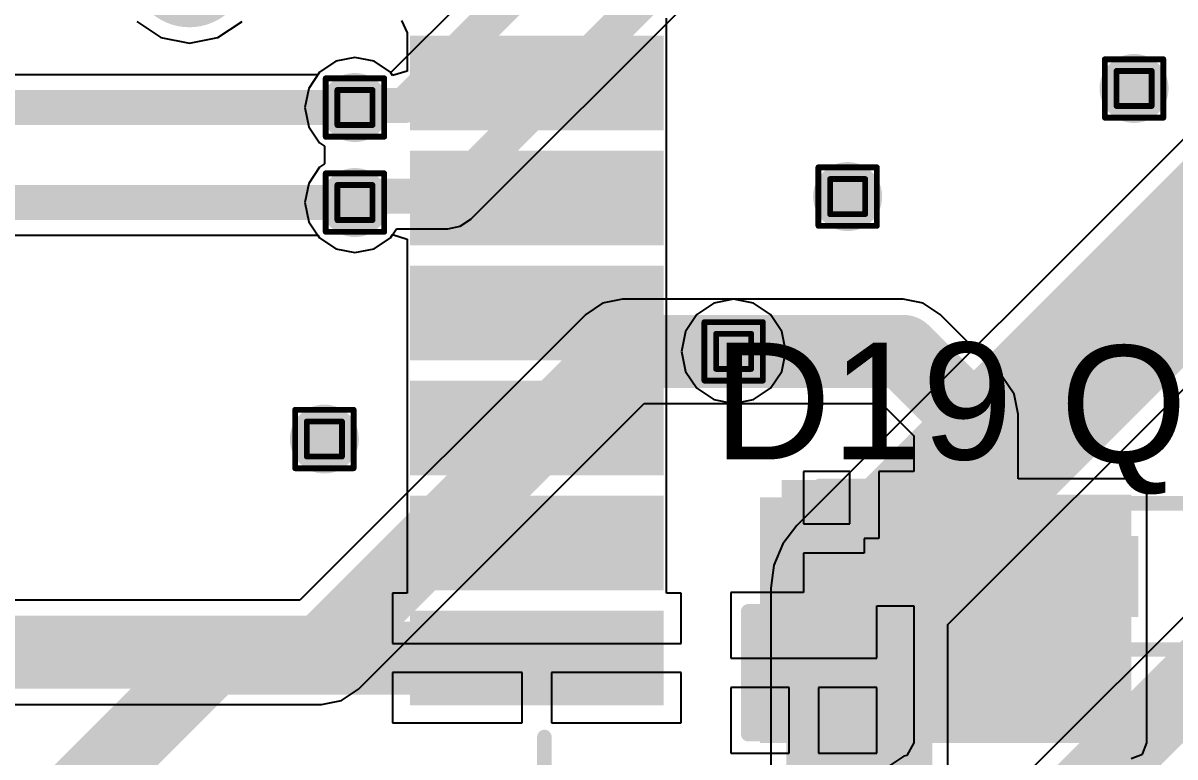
# Model space of a CAD drawing. Header units: inches. Extents: x -0.3 to 9.9, y -0.4 to 5.
# Drawn here: x 1.0019 to 1.396, y 0.9172 to 1.1684 of the extents above; entities that cross this region are included whole.
import ezdxf

# ---------------------------------------------------------------- set-up
doc = ezdxf.new("R2010")
doc.units = ezdxf.units.IN
doc.header["$MEASUREMENT"] = 0
for name, color, linetype in [('Bottom Layer', 5, 'Continuous'), ('Bottom Solder', 6, 'Continuous'), ('Drill Drawing', 1, 'Continuous'), ('Top Layer', 1, 'Continuous'), ('Top Overlay', 2, 'Continuous'), ('Top Paste', 8, 'Continuous'), ('Top Solder', 216, 'Continuous'), ('Via Holes', 16, 'Continuous')]:
    doc.layers.add(name, color=color, linetype=linetype)
doc.styles.add('Arial', font='', dxfattribs={"height": 0.2})
doc.styles.get('Arial').set_extended_font_data('Arial')

# ---------------------------------------------------------------- blocks, each defined once
blk = doc.blocks.new('SIM7000A_35')
at = {"layer": 'Top Layer'}
for points in [[(-0.32717, -0.51181), (-0.32717, -0.43307), (-0.30276, -0.43307), (-0.30276, -0.51181)], [(-0.2878, -0.51181), (-0.2878, -0.43307), (-0.26339, -0.43307), (-0.26339, -0.51181)], [(-0.24843, -0.51181), (-0.24843, -0.43307), (-0.22402, -0.43307), (-0.22402, -0.51181)], [(-0.20906, -0.51181), (-0.20906, -0.43307), (-0.18465, -0.43307), (-0.18465, -0.51181)], [(-0.16969, -0.51181), (-0.16969, -0.43307), (-0.14528, -0.43307), (-0.14528, -0.51181)], [(-0.13031, -0.51181), (-0.13031, -0.43307), (-0.10591, -0.43307), (-0.10591, -0.51181)]]:
    blk.add_hatch(color=1, dxfattribs=at).paths.add_polyline_path(points)
at = {"layer": 'Top Paste'}
for points in [[(-0.32717, -0.51181), (-0.32717, -0.43307), (-0.30276, -0.43307), (-0.30276, -0.51181)], [(-0.2878, -0.51181), (-0.2878, -0.43307), (-0.26339, -0.43307), (-0.26339, -0.51181)], [(-0.24843, -0.51181), (-0.24843, -0.43307), (-0.22402, -0.43307), (-0.22402, -0.51181)], [(-0.20906, -0.51181), (-0.20906, -0.43307), (-0.18465, -0.43307), (-0.18465, -0.51181)], [(-0.16969, -0.51181), (-0.16969, -0.43307), (-0.14528, -0.43307), (-0.14528, -0.51181)], [(-0.13031, -0.51181), (-0.13031, -0.43307), (-0.10591, -0.43307), (-0.10591, -0.51181)]]:
    blk.add_hatch(color=8, dxfattribs=at).paths.add_polyline_path(points)
at = {"layer": 'Top Solder'}
for points in [[(-0.33117, -0.51581), (-0.33117, -0.42907), (-0.29876, -0.42907), (-0.29876, -0.51581)], [(-0.2918, -0.51581), (-0.2918, -0.42907), (-0.25939, -0.42907), (-0.25939, -0.51581)], [(-0.25243, -0.51581), (-0.25243, -0.42907), (-0.22002, -0.42907), (-0.22002, -0.51581)], [(-0.21306, -0.51581), (-0.21306, -0.42907), (-0.18065, -0.42907), (-0.18065, -0.51581)], [(-0.17369, -0.51581), (-0.17369, -0.42907), (-0.14128, -0.42907), (-0.14128, -0.51581)], [(-0.13431, -0.51581), (-0.13431, -0.42907), (-0.10191, -0.42907), (-0.10191, -0.51581)]]:
    blk.add_hatch(color=216, dxfattribs=at).paths.add_polyline_path(points)
at = {"layer": 'Top Overlay'}
blk.add_lwpolyline([(-0.475, -0.475, 0.005, 0.005, 0), (-0.342, -0.475, 0.005, 0.005, 0)], format="xyseb", dxfattribs=at)
blk.add_lwpolyline([(-0.34325, -0.475, 0.0025, 0.0025, 1), (-0.34075, -0.475, 0.0025, 0.0025, 1)], format="xyseb", close=True, dxfattribs=at)
blk = doc.blocks.new('SOT_723_104')
at = {"layer": 'Top Layer'}
for points in [[(-0.00984, 0.0315), (0.00984, 0.0315), (0.00984, 0.01378), (-0.00984, 0.01378)], [(-0.02559, -0.01378), (-0.00591, -0.01378), (-0.00591, -0.0315), (-0.02559, -0.0315)], [(0.00591, -0.01378), (0.02559, -0.01378), (0.02559, -0.0315), (0.00591, -0.0315)]]:
    blk.add_hatch(color=1, dxfattribs=at).paths.add_polyline_path(points)
at = {"layer": 'Top Paste'}
for points in [[(-0.00984, 0.0315), (0.00984, 0.0315), (0.00984, 0.01378), (-0.00984, 0.01378)], [(-0.02559, -0.01378), (-0.00591, -0.01378), (-0.00591, -0.0315), (-0.02559, -0.0315)], [(0.00591, -0.01378), (0.02559, -0.01378), (0.02559, -0.0315), (0.00591, -0.0315)]]:
    blk.add_hatch(color=8, dxfattribs=at).paths.add_polyline_path(points)
at = {"layer": 'Top Solder'}
for points in [[(-0.01384, 0.0355), (0.01384, 0.0355), (0.01384, 0.00978), (-0.01384, 0.00978)], [(-0.02959, -0.00978), (-0.00191, -0.00978), (-0.00191, -0.0355), (-0.02959, -0.0355)], [(0.00191, -0.00978), (0.02959, -0.00978), (0.02959, -0.0355), (0.00191, -0.0355)]]:
    blk.add_hatch(color=216, dxfattribs=at).paths.add_polyline_path(points)
at = {"layer": 'Top Overlay'}
for points in [[(-0.025, 0.025, 0.005, 0.005, 0), (-0.025, -0.006, 0.005, 0.005, 0)], [(-0.025, 0.025, 0.005, 0.005, 0), (-0.015, 0.025, 0.005, 0.005, 0)], [(-0.025, 0.025, 0.005, 0.005, 0), (-0.025, -0.006, 0.005, 0.005, 0)], [(-0.025, 0.025, 0.005, 0.005, 0), (-0.015, 0.025, 0.005, 0.005, 0)], [(0.015, 0.025, 0.005, 0.005, 0), (0.025, 0.025, 0.005, 0.005, 0)], [(0.025, 0.025, 0.005, 0.005, 0), (0.025, -0.006, 0.005, 0.005, 0)], [(-0.037, -0.016, 0.005, 0.005, 0), (-0.037, -0.026, 0.005, 0.005, 0)], [(-0.037, -0.016, 0.005, 0.005, 0), (-0.032, -0.021, 0.005, 0.005, 0)], [(-0.001, -0.016, 0.005, 0.005, 0), (0.001, -0.016, 0.005, 0.005, 0)], [(-0.032, -0.021, 0.005, 0.005, 0), (-0.037, -0.026, 0.005, 0.005, 0)]]:
    blk.add_lwpolyline(points, format="xyseb", dxfattribs=at)
for points in [[(-0.02625, 0.025, 0.0025, 0.0025, 1), (-0.02375, 0.025, 0.0025, 0.0025, 1)], [(-0.02625, 0.025, 0.0025, 0.0025, 1), (-0.02375, 0.025, 0.0025, 0.0025, 1)], [(-0.02625, 0.025, 0.0025, 0.0025, 1), (-0.02375, 0.025, 0.0025, 0.0025, 1)], [(-0.02625, 0.025, 0.0025, 0.0025, 1), (-0.02375, 0.025, 0.0025, 0.0025, 1)], [(-0.01625, 0.025, 0.0025, 0.0025, 1), (-0.01375, 0.025, 0.0025, 0.0025, 1)], [(-0.01625, 0.025, 0.0025, 0.0025, 1), (-0.01375, 0.025, 0.0025, 0.0025, 1)], [(0.01375, 0.025, 0.0025, 0.0025, 1), (0.01625, 0.025, 0.0025, 0.0025, 1)], [(0.02375, 0.025, 0.0025, 0.0025, 1), (0.02625, 0.025, 0.0025, 0.0025, 1)], [(0.02375, 0.025, 0.0025, 0.0025, 1), (0.02625, 0.025, 0.0025, 0.0025, 1)], [(-0.02625, -0.006, 0.0025, 0.0025, 1), (-0.02375, -0.006, 0.0025, 0.0025, 1)], [(-0.02625, -0.006, 0.0025, 0.0025, 1), (-0.02375, -0.006, 0.0025, 0.0025, 1)], [(0.02375, -0.006, 0.0025, 0.0025, 1), (0.02625, -0.006, 0.0025, 0.0025, 1)], [(-0.03825, -0.016, 0.0025, 0.0025, 1), (-0.03575, -0.016, 0.0025, 0.0025, 1)], [(-0.03825, -0.016, 0.0025, 0.0025, 1), (-0.03575, -0.016, 0.0025, 0.0025, 1)], [(-0.00225, -0.016, 0.0025, 0.0025, 1), (0.00025, -0.016, 0.0025, 0.0025, 1)], [(-0.00025, -0.016, 0.0025, 0.0025, 1), (0.00225, -0.016, 0.0025, 0.0025, 1)], [(-0.03325, -0.021, 0.0025, 0.0025, 1), (-0.03075, -0.021, 0.0025, 0.0025, 1)], [(-0.03325, -0.021, 0.0025, 0.0025, 1), (-0.03075, -0.021, 0.0025, 0.0025, 1)], [(-0.03825, -0.026, 0.0025, 0.0025, 1), (-0.03575, -0.026, 0.0025, 0.0025, 1)], [(-0.03825, -0.026, 0.0025, 0.0025, 1), (-0.03575, -0.026, 0.0025, 0.0025, 1)]]:
    blk.add_lwpolyline(points, format="xyseb", close=True, dxfattribs=at)
blk = doc.blocks.new('DFN1006_2L__150')
at = {"layer": 'Top Layer'}
for points in [[(-0.02756, 0.01299), (-0.00591, 0.01299), (-0.00591, -0.01299), (-0.02756, -0.01299)], [(0.00591, 0.01299), (0.02756, 0.01299), (0.02756, -0.01299), (0.00591, -0.01299)]]:
    blk.add_hatch(color=1, dxfattribs=at).paths.add_polyline_path(points)
at = {"layer": 'Top Overlay'}
blk.add_hatch(color=2, dxfattribs=at).paths.add_polyline_path([(-0.04501, -0.02), (-0.03201, -0.02), (-0.03201, 0.02), (-0.04501, 0.02)])
at = {"layer": 'Top Paste'}
for points in [[(-0.02756, 0.01299), (-0.00591, 0.01299), (-0.00591, -0.01299), (-0.02756, -0.01299)], [(0.00591, 0.01299), (0.02756, 0.01299), (0.02756, -0.01299), (0.00591, -0.01299)]]:
    blk.add_hatch(color=8, dxfattribs=at).paths.add_polyline_path(points)
at = {"layer": 'Top Solder'}
for points in [[(-0.03156, 0.01699), (-0.00191, 0.01699), (-0.00191, -0.01699), (-0.03156, -0.01699)], [(0.00191, 0.01699), (0.03156, 0.01699), (0.03156, -0.01699), (0.00191, -0.01699)]]:
    blk.add_hatch(color=216, dxfattribs=at).paths.add_polyline_path(points)
at = {"layer": 'Top Overlay'}
for points in [[(-0.032, -0.018, 0.005, 0.005, 0), (-0.032, 0.018, 0.005, 0.005, 0)], [(-0.032, 0.018, 0.005, 0.005, 0), (0.032, 0.018, 0.005, 0.005, 0)], [(0.032, -0.018, 0.005, 0.005, 0), (0.032, 0.018, 0.005, 0.005, 0)], [(-0.032, -0.018, 0.005, 0.005, 0), (0.032, -0.018, 0.005, 0.005, 0)]]:
    blk.add_lwpolyline(points, format="xyseb", dxfattribs=at)
for points in [[(-0.03325, 0.018, 0.0025, 0.0025, 1), (-0.03075, 0.018, 0.0025, 0.0025, 1)], [(-0.03325, 0.018, 0.0025, 0.0025, 1), (-0.03075, 0.018, 0.0025, 0.0025, 1)], [(0.03075, 0.018, 0.0025, 0.0025, 1), (0.03325, 0.018, 0.0025, 0.0025, 1)], [(0.03075, 0.018, 0.0025, 0.0025, 1), (0.03325, 0.018, 0.0025, 0.0025, 1)], [(-0.03325, -0.018, 0.0025, 0.0025, 1), (-0.03075, -0.018, 0.0025, 0.0025, 1)], [(-0.03325, -0.018, 0.0025, 0.0025, 1), (-0.03075, -0.018, 0.0025, 0.0025, 1)], [(0.03075, -0.018, 0.0025, 0.0025, 1), (0.03325, -0.018, 0.0025, 0.0025, 1)], [(0.03075, -0.018, 0.0025, 0.0025, 1), (0.03325, -0.018, 0.0025, 0.0025, 1)]]:
    blk.add_lwpolyline(points, format="xyseb", close=True, dxfattribs=at)
blk = doc.blocks.new('C___0603_180')
at = {"layer": 'Top Layer'}
for points in [[(-0.015, 0.0175), (-0.015, -0.0175), (-0.045, -0.0175), (-0.045, 0.0175)], [(0.045, 0.0175), (0.045, -0.0175), (0.015, -0.0175), (0.015, 0.0175)]]:
    blk.add_hatch(color=1, dxfattribs=at).paths.add_polyline_path(points)
at = {"layer": 'Top Paste'}
for points in [[(-0.015, 0.0175), (-0.015, -0.0175), (-0.045, -0.0175), (-0.045, 0.0175)], [(0.045, 0.0175), (0.045, -0.0175), (0.015, -0.0175), (0.015, 0.0175)]]:
    blk.add_hatch(color=8, dxfattribs=at).paths.add_polyline_path(points)
at = {"layer": 'Top Solder'}
for points in [[(-0.01264, 0.01986), (-0.01264, -0.01986), (-0.04736, -0.01986), (-0.04736, 0.01986)], [(0.04736, 0.01986), (0.04736, -0.01986), (0.01264, -0.01986), (0.01264, 0.01986)]]:
    blk.add_hatch(color=216, dxfattribs=at).paths.add_polyline_path(points)
at = {"layer": 'Top Overlay'}
for points in [[(-0.049, -0.021, 0.005, 0.005, 0), (-0.049, 0.021, 0.005, 0.005, 0)], [(-0.049, 0.021, 0.005, 0.005, 0), (-0.018, 0.021, 0.005, 0.005, 0)], [(0.018, 0.021, 0.005, 0.005, 0), (0.049, 0.021, 0.005, 0.005, 0)], [(0.049, -0.021, 0.005, 0.005, 0), (0.049, 0.021, 0.005, 0.005, 0)], [(-0.049, -0.021, 0.005, 0.005, 0), (-0.018, -0.021, 0.005, 0.005, 0)], [(0.018, -0.021, 0.005, 0.005, 0), (0.049, -0.021, 0.005, 0.005, 0)]]:
    blk.add_lwpolyline(points, format="xyseb", dxfattribs=at)
for points in [[(-0.05025, 0.021, 0.0025, 0.0025, 1), (-0.04775, 0.021, 0.0025, 0.0025, 1)], [(-0.05025, 0.021, 0.0025, 0.0025, 1), (-0.04775, 0.021, 0.0025, 0.0025, 1)], [(-0.01925, 0.021, 0.0025, 0.0025, 1), (-0.01675, 0.021, 0.0025, 0.0025, 1)], [(0.01675, 0.021, 0.0025, 0.0025, 1), (0.01925, 0.021, 0.0025, 0.0025, 1)], [(0.04775, 0.021, 0.0025, 0.0025, 1), (0.05025, 0.021, 0.0025, 0.0025, 1)], [(0.04775, 0.021, 0.0025, 0.0025, 1), (0.05025, 0.021, 0.0025, 0.0025, 1)], [(-0.05025, -0.021, 0.0025, 0.0025, 1), (-0.04775, -0.021, 0.0025, 0.0025, 1)], [(-0.05025, -0.021, 0.0025, 0.0025, 1), (-0.04775, -0.021, 0.0025, 0.0025, 1)], [(-0.01925, -0.021, 0.0025, 0.0025, 1), (-0.01675, -0.021, 0.0025, 0.0025, 1)], [(0.01675, -0.021, 0.0025, 0.0025, 1), (0.01925, -0.021, 0.0025, 0.0025, 1)], [(0.04775, -0.021, 0.0025, 0.0025, 1), (0.05025, -0.021, 0.0025, 0.0025, 1)], [(0.04775, -0.021, 0.0025, 0.0025, 1), (0.05025, -0.021, 0.0025, 0.0025, 1)]]:
    blk.add_lwpolyline(points, format="xyseb", close=True, dxfattribs=at)

msp = doc.modelspace()

# ---------------------------------------------------------------- hatches: boundary and pattern name
at = {"layer": 'Bottom Layer'}
h = msp.add_hatch(color=5, dxfattribs=at)
edge = h.paths.add_edge_path()
edge.add_arc((1.382, 1.146), 0.01181, 0, 360)
h = msp.add_hatch(color=5, dxfattribs=at)
edge = h.paths.add_edge_path()
edge.add_arc((1.11545, 1.13948), 0.01181, 0, 360)
h = msp.add_hatch(color=5, dxfattribs=at)
edge = h.paths.add_edge_path()
edge.add_arc((1.284, 1.109), 0.01181, 0, 360)
h = msp.add_hatch(color=5, dxfattribs=at)
edge = h.paths.add_edge_path()
edge.add_arc((1.11545, 1.10695), 0.01181, 0, 360)
h = msp.add_hatch(color=5, dxfattribs=at)
edge = h.paths.add_edge_path()
edge.add_arc((1.245, 1.056), 0.01181, 0, 360)
h = msp.add_hatch(color=5, dxfattribs=at)
edge = h.paths.add_edge_path()
edge.add_arc((1.105, 1.026), 0.01181, 0, 360)
at = {"layer": 'Bottom Solder'}
h = msp.add_hatch(color=6, dxfattribs=at)
edge = h.paths.add_edge_path()
edge.add_arc((1.382, 1.146), 0.00591, 0, 360)
h = msp.add_hatch(color=6, dxfattribs=at)
edge = h.paths.add_edge_path()
edge.add_arc((1.11545, 1.13948), 0.00591, 0, 360)
h = msp.add_hatch(color=6, dxfattribs=at)
edge = h.paths.add_edge_path()
edge.add_arc((1.11545, 1.10695), 0.00591, 0, 360)
h = msp.add_hatch(color=6, dxfattribs=at)
edge = h.paths.add_edge_path()
edge.add_arc((1.284, 1.109), 0.00591, 0, 360)
h = msp.add_hatch(color=6, dxfattribs=at)
edge = h.paths.add_edge_path()
edge.add_arc((1.245, 1.056), 0.00591, 0, 360)
h = msp.add_hatch(color=6, dxfattribs=at)
edge = h.paths.add_edge_path()
edge.add_arc((1.105, 1.026), 0.00591, 0, 360)
at = {"layer": 'Top Layer'}
h = msp.add_hatch(color=1, dxfattribs=at)
edge = h.paths.add_edge_path()
edge.add_arc((1.382, 1.146), 0.01181, 0, 360)
h = msp.add_hatch(color=1, dxfattribs=at)
edge = h.paths.add_edge_path()
edge.add_arc((1.11545, 1.13948), 0.01181, 0, 360)
h = msp.add_hatch(color=1, dxfattribs=at)
edge = h.paths.add_edge_path()
edge.add_arc((1.284, 1.109), 0.01181, 0, 360)
h = msp.add_hatch(color=1, dxfattribs=at)
edge = h.paths.add_edge_path()
edge.add_arc((1.11545, 1.10695), 0.01181, 0, 360)
h = msp.add_hatch(color=1, dxfattribs=at)
edge = h.paths.add_edge_path()
edge.add_arc((1.245, 1.056), 0.01181, 0, 360)
h = msp.add_hatch(color=1, dxfattribs=at)
edge = h.paths.add_edge_path()
edge.add_arc((1.105, 1.026), 0.01181, 0, 360)
for points in [[(1.254, 0.922), (1.301, 0.922), (1.301, 1.006), (1.254, 1.006)], [(1.312, 0.922), (1.381, 0.922), (1.381, 1.007), (1.312, 1.007)]]:
    msp.add_hatch(color=1, dxfattribs=at).paths.add_polyline_path(points)
at = {"layer": 'Top Solder'}
h = msp.add_hatch(color=216, dxfattribs=at)
edge = h.paths.add_edge_path()
edge.add_arc((1.382, 1.146), 0.00591, 0, 360)
h = msp.add_hatch(color=216, dxfattribs=at)
edge = h.paths.add_edge_path()
edge.add_arc((1.11545, 1.13948), 0.00591, 0, 360)
h = msp.add_hatch(color=216, dxfattribs=at)
edge = h.paths.add_edge_path()
edge.add_arc((1.11545, 1.10695), 0.00591, 0, 360)
h = msp.add_hatch(color=216, dxfattribs=at)
edge = h.paths.add_edge_path()
edge.add_arc((1.284, 1.109), 0.00591, 0, 360)
h = msp.add_hatch(color=216, dxfattribs=at)
edge = h.paths.add_edge_path()
edge.add_arc((1.245, 1.056), 0.00591, 0, 360)
h = msp.add_hatch(color=216, dxfattribs=at)
edge = h.paths.add_edge_path()
edge.add_arc((1.105, 1.026), 0.00591, 0, 360)
at = {"layer": 'Via Holes'}
h = msp.add_hatch(color=7, dxfattribs=at)
edge = h.paths.add_edge_path()
edge.add_arc((1.382, 1.146), 0.00591, 0, 360)
h = msp.add_hatch(color=7, dxfattribs=at)
edge = h.paths.add_edge_path()
edge.add_arc((1.11545, 1.13948), 0.00591, 0, 360)
h = msp.add_hatch(color=7, dxfattribs=at)
edge = h.paths.add_edge_path()
edge.add_arc((1.11545, 1.10695), 0.00591, 0, 360)
h = msp.add_hatch(color=7, dxfattribs=at)
edge = h.paths.add_edge_path()
edge.add_arc((1.284, 1.109), 0.00591, 0, 360)
h = msp.add_hatch(color=7, dxfattribs=at)
edge = h.paths.add_edge_path()
edge.add_arc((1.245, 1.056), 0.00591, 0, 360)
h = msp.add_hatch(color=7, dxfattribs=at)
edge = h.paths.add_edge_path()
edge.add_arc((1.105, 1.026), 0.00591, 0, 360)

# ---------------------------------------------------------------- linework, layer by layer
at = {"layer": 'Bottom Layer'}
for p, q in [((1.55574, 1.28553), (1.2666, 0.9964)), ((1.31826, 0.96247), (1.6074, 1.2516)), ((1.22218, 1.24591), (1.12784, 1.15157)), ((1.1551, 1.10124), (1.26793, 1.21407)), ((1.0408, 1.16892), (1.04907, 1.1634)), ((1.06858, 1.1634), (1.07685, 1.16892)), ((1.04907, 1.1634), (1.05882, 1.16146)), ((1.05882, 1.16146), (1.06858, 1.1634)), ((1.10889, 1.15531), (1.10333, 1.1516)), ((1.11545, 1.15662), (1.10889, 1.15531)), ((1.12201, 1.15531), (1.11545, 1.15662)), ((1.12757, 1.1516), (1.12201, 1.15531)), ((1.10333, 1.1516), (1.09962, 1.14604)), ((1.12784, 1.15157), (1.12757, 1.1516)), ((1.09962, 1.14604), (1.09831, 1.13948)), ((1.09831, 1.13948), (1.09962, 1.13292)), ((1.09962, 1.13292), (1.10333, 1.12736)), ((1.10333, 1.12736), (1.10504, 1.12622)), ((1.10504, 1.12622), (1.10504, 1.12021)), ((1.10504, 1.12021), (1.10333, 1.11907)), ((1.10333, 1.11907), (1.09962, 1.11351)), ((1.09962, 1.11351), (1.09831, 1.10695)), ((1.09831, 1.10695), (1.09962, 1.10039)), ((1.09962, 1.10039), (1.10333, 1.09483)), ((1.15146, 1.09881), (1.1551, 1.10124)), ((1.12757, 1.09483), (1.12966, 1.09796)), ((1.12966, 1.09796), (1.14717, 1.09796)), ((1.14717, 1.09796), (1.15146, 1.09881)), ((1.14717, 1.09796), (1.14717, 1.09796)), ((1.10333, 1.09483), (1.10889, 1.09111)), ((1.12201, 1.09111), (1.12757, 1.09483)), ((1.10889, 1.09111), (1.11545, 1.08981)), ((1.11545, 1.08981), (1.12201, 1.09111)), ((1.20017, 1.07248), (1.19438, 1.06862)), ((1.207, 1.07384), (1.20017, 1.07248)), ((1.207, 1.07384), (1.207, 1.07384)), ((1.245, 1.07384), (1.207, 1.07384)), ((1.25183, 1.07248), (1.245, 1.07384)), ((1.25762, 1.06862), (1.25183, 1.07248)), ((1.19438, 1.06862), (1.09661, 0.97084)), ((1.26148, 1.06283), (1.25762, 1.06862)), ((1.26284, 1.056), (1.26148, 1.06283)), ((1.26148, 1.04917), (1.26284, 1.056)), ((1.25762, 1.04338), (1.26148, 1.04917)), ((1.48538, 1.05162), (1.34738, 0.91362)), ((1.25183, 1.03952), (1.25762, 1.04338)), ((1.11662, 0.94038), (1.21439, 1.03816)), ((1.21439, 1.03816), (1.245, 1.03816)), ((1.245, 1.03816), (1.25183, 1.03952)), ((1.2666, 0.9964), (1.26179, 0.99013)), ((1.26179, 0.99013), (1.25877, 0.98283)), ((1.25877, 0.98283), (1.25774, 0.975)), ((1.25774, 0.975), (1.25774, 0.782)), ((1.09661, 0.97084), (0.98115, 0.97084)), ((1.31826, 0.782), (1.31826, 0.96247)), ((1.11083, 0.93652), (1.11662, 0.94038)), ((0.98115, 0.93516), (1.104, 0.93516)), ((1.104, 0.93516), (1.11083, 0.93652))]:
    msp.add_line(p, q, dxfattribs=at)
for points in [[(1.288, 0.975, 0.05, 0.05, 0), (1.586, 1.273, 0.05, 0.05, 0)], [(0.98477, 1.261, 0.04, 0.04, 0), (1.05882, 1.18695, 0.04, 0.04, 0)], [(1.13227, 1.14013, 0.012, 0.012, 0), (1.23911, 1.24698, 0.012, 0.012, 0)], [(1.14717, 1.10917, 0.012, 0.012, 0), (1.269, 1.231, 0.012, 0.012, 0)], [(1.11545, 1.13948, 0.012, 0.012, 0), (1.11611, 1.14013, 0.012, 0.012, 0)], [(1.11611, 1.14013, 0.012, 0.012, 0), (1.13227, 1.14013, 0.012, 0.012, 0)], [(1.11545, 1.10695, 0.012, 0.012, 0), (1.11768, 1.10917, 0.012, 0.012, 0)], [(1.11768, 1.10917, 0.012, 0.012, 0), (1.14717, 1.10917, 0.012, 0.012, 0)], [(1.104, 0.953, 0.025, 0.025, 0), (1.207, 1.056, 0.025, 0.025, 0)], [(1.207, 1.056, 0.025, 0.025, 0), (1.245, 1.056, 0.025, 0.025, 0)], [(1.36, 0.901, 0.025, 0.025, 0), (1.498, 1.039, 0.025, 0.025, 0)], [(1.288, 0.782, 0.05, 0.05, 0), (1.288, 0.975, 0.05, 0.05, 0)], [(0.98115, 0.953, 0.025, 0.025, 0), (1.104, 0.953, 0.025, 0.025, 0)]]:
    msp.add_lwpolyline(points, format="xyseb", dxfattribs=at)
for points in [[(1.04882, 1.18695, 0.02, 0.02, 1), (1.06882, 1.18695, 0.02, 0.02, 1)], [(1.11245, 1.13948, 0.006, 0.006, 1), (1.11845, 1.13948, 0.006, 0.006, 1)], [(1.11311, 1.14013, 0.006, 0.006, 1), (1.11911, 1.14013, 0.006, 0.006, 1)], [(1.11311, 1.14013, 0.006, 0.006, 1), (1.11911, 1.14013, 0.006, 0.006, 1)], [(1.12927, 1.14013, 0.006, 0.006, 1), (1.13527, 1.14013, 0.006, 0.006, 1)], [(1.12927, 1.14013, 0.006, 0.006, 1), (1.13527, 1.14013, 0.006, 0.006, 1)], [(1.11245, 1.10695, 0.006, 0.006, 1), (1.11845, 1.10695, 0.006, 0.006, 1)], [(1.11468, 1.10917, 0.006, 0.006, 1), (1.12068, 1.10917, 0.006, 0.006, 1)], [(1.11468, 1.10917, 0.006, 0.006, 1), (1.12068, 1.10917, 0.006, 0.006, 1)], [(1.14417, 1.10917, 0.006, 0.006, 1), (1.15017, 1.10917, 0.006, 0.006, 1)], [(1.14417, 1.10917, 0.006, 0.006, 1), (1.15017, 1.10917, 0.006, 0.006, 1)], [(1.20075, 1.056, 0.0125, 0.0125, 1), (1.21325, 1.056, 0.0125, 0.0125, 1)], [(1.20075, 1.056, 0.0125, 0.0125, 1), (1.21325, 1.056, 0.0125, 0.0125, 1)], [(1.23875, 1.056, 0.0125, 0.0125, 1), (1.25125, 1.056, 0.0125, 0.0125, 1)], [(1.2755, 0.975, 0.025, 0.025, 1), (1.3005, 0.975, 0.025, 0.025, 1)], [(1.2755, 0.975, 0.025, 0.025, 1), (1.3005, 0.975, 0.025, 0.025, 1)], [(1.09775, 0.953, 0.0125, 0.0125, 1), (1.11025, 0.953, 0.0125, 0.0125, 1)], [(1.09775, 0.953, 0.0125, 0.0125, 1), (1.11025, 0.953, 0.0125, 0.0125, 1)]]:
    msp.add_lwpolyline(points, format="xyseb", close=True, dxfattribs=at)
at = {"layer": 'Drill Drawing'}
for points in [[(1.372, 1.156, 0.002, 0.002, 0), (1.392, 1.156, 0.002, 0.002, 0)], [(1.372, 1.136, 0.002, 0.002, 0), (1.372, 1.156, 0.002, 0.002, 0)], [(1.392, 1.136, 0.002, 0.002, 0), (1.392, 1.156, 0.002, 0.002, 0)], [(1.376, 1.152, 0.002, 0.002, 0), (1.388, 1.152, 0.002, 0.002, 0)], [(1.376, 1.14, 0.002, 0.002, 0), (1.376, 1.152, 0.002, 0.002, 0)], [(1.388, 1.14, 0.002, 0.002, 0), (1.388, 1.152, 0.002, 0.002, 0)], [(1.10545, 1.14948, 0.002, 0.002, 0), (1.12545, 1.14948, 0.002, 0.002, 0)], [(1.10545, 1.12948, 0.002, 0.002, 0), (1.10545, 1.14948, 0.002, 0.002, 0)], [(1.12545, 1.12948, 0.002, 0.002, 0), (1.12545, 1.14948, 0.002, 0.002, 0)], [(1.10945, 1.14548, 0.002, 0.002, 0), (1.12145, 1.14548, 0.002, 0.002, 0)], [(1.10945, 1.13348, 0.002, 0.002, 0), (1.10945, 1.14548, 0.002, 0.002, 0)], [(1.12145, 1.13348, 0.002, 0.002, 0), (1.12145, 1.14548, 0.002, 0.002, 0)], [(1.376, 1.14, 0.002, 0.002, 0), (1.388, 1.14, 0.002, 0.002, 0)], [(1.372, 1.136, 0.002, 0.002, 0), (1.392, 1.136, 0.002, 0.002, 0)], [(1.10945, 1.13348, 0.002, 0.002, 0), (1.12145, 1.13348, 0.002, 0.002, 0)], [(1.10545, 1.12948, 0.002, 0.002, 0), (1.12545, 1.12948, 0.002, 0.002, 0)], [(1.274, 1.119, 0.002, 0.002, 0), (1.294, 1.119, 0.002, 0.002, 0)], [(1.274, 1.099, 0.002, 0.002, 0), (1.274, 1.119, 0.002, 0.002, 0)], [(1.294, 1.099, 0.002, 0.002, 0), (1.294, 1.119, 0.002, 0.002, 0)], [(1.10545, 1.11695, 0.002, 0.002, 0), (1.12545, 1.11695, 0.002, 0.002, 0)], [(1.10545, 1.09695, 0.002, 0.002, 0), (1.10545, 1.11695, 0.002, 0.002, 0)], [(1.12545, 1.09695, 0.002, 0.002, 0), (1.12545, 1.11695, 0.002, 0.002, 0)], [(1.278, 1.115, 0.002, 0.002, 0), (1.29, 1.115, 0.002, 0.002, 0)], [(1.278, 1.103, 0.002, 0.002, 0), (1.278, 1.115, 0.002, 0.002, 0)], [(1.29, 1.103, 0.002, 0.002, 0), (1.29, 1.115, 0.002, 0.002, 0)], [(1.10945, 1.11295, 0.002, 0.002, 0), (1.12145, 1.11295, 0.002, 0.002, 0)], [(1.10945, 1.10095, 0.002, 0.002, 0), (1.10945, 1.11295, 0.002, 0.002, 0)], [(1.12145, 1.10095, 0.002, 0.002, 0), (1.12145, 1.11295, 0.002, 0.002, 0)], [(1.278, 1.103, 0.002, 0.002, 0), (1.29, 1.103, 0.002, 0.002, 0)], [(1.10945, 1.10095, 0.002, 0.002, 0), (1.12145, 1.10095, 0.002, 0.002, 0)], [(1.274, 1.099, 0.002, 0.002, 0), (1.294, 1.099, 0.002, 0.002, 0)], [(1.10545, 1.09695, 0.002, 0.002, 0), (1.12545, 1.09695, 0.002, 0.002, 0)], [(1.235, 1.066, 0.002, 0.002, 0), (1.255, 1.066, 0.002, 0.002, 0)], [(1.235, 1.046, 0.002, 0.002, 0), (1.235, 1.066, 0.002, 0.002, 0)], [(1.255, 1.046, 0.002, 0.002, 0), (1.255, 1.066, 0.002, 0.002, 0)], [(1.239, 1.062, 0.002, 0.002, 0), (1.251, 1.062, 0.002, 0.002, 0)], [(1.239, 1.05, 0.002, 0.002, 0), (1.239, 1.062, 0.002, 0.002, 0)], [(1.251, 1.05, 0.002, 0.002, 0), (1.251, 1.062, 0.002, 0.002, 0)], [(1.239, 1.05, 0.002, 0.002, 0), (1.251, 1.05, 0.002, 0.002, 0)], [(1.235, 1.046, 0.002, 0.002, 0), (1.255, 1.046, 0.002, 0.002, 0)], [(1.095, 1.036, 0.002, 0.002, 0), (1.115, 1.036, 0.002, 0.002, 0)], [(1.095, 1.016, 0.002, 0.002, 0), (1.095, 1.036, 0.002, 0.002, 0)], [(1.115, 1.016, 0.002, 0.002, 0), (1.115, 1.036, 0.002, 0.002, 0)], [(1.099, 1.032, 0.002, 0.002, 0), (1.111, 1.032, 0.002, 0.002, 0)], [(1.099, 1.02, 0.002, 0.002, 0), (1.099, 1.032, 0.002, 0.002, 0)], [(1.111, 1.02, 0.002, 0.002, 0), (1.111, 1.032, 0.002, 0.002, 0)], [(1.099, 1.02, 0.002, 0.002, 0), (1.111, 1.02, 0.002, 0.002, 0)], [(1.095, 1.016, 0.002, 0.002, 0), (1.115, 1.016, 0.002, 0.002, 0)]]:
    msp.add_lwpolyline(points, format="xyseb", dxfattribs=at)
for points in [[(1.3715, 1.156, 0.001, 0.001, 1), (1.3725, 1.156, 0.001, 0.001, 1)], [(1.3715, 1.156, 0.001, 0.001, 1), (1.3725, 1.156, 0.001, 0.001, 1)], [(1.3915, 1.156, 0.001, 0.001, 1), (1.3925, 1.156, 0.001, 0.001, 1)], [(1.3915, 1.156, 0.001, 0.001, 1), (1.3925, 1.156, 0.001, 0.001, 1)], [(1.3755, 1.152, 0.001, 0.001, 1), (1.3765, 1.152, 0.001, 0.001, 1)], [(1.3755, 1.152, 0.001, 0.001, 1), (1.3765, 1.152, 0.001, 0.001, 1)], [(1.3875, 1.152, 0.001, 0.001, 1), (1.3885, 1.152, 0.001, 0.001, 1)], [(1.3875, 1.152, 0.001, 0.001, 1), (1.3885, 1.152, 0.001, 0.001, 1)], [(1.10495, 1.14948, 0.001, 0.001, 1), (1.10595, 1.14948, 0.001, 0.001, 1)], [(1.10495, 1.14948, 0.001, 0.001, 1), (1.10595, 1.14948, 0.001, 0.001, 1)], [(1.12495, 1.14948, 0.001, 0.001, 1), (1.12595, 1.14948, 0.001, 0.001, 1)], [(1.12495, 1.14948, 0.001, 0.001, 1), (1.12595, 1.14948, 0.001, 0.001, 1)], [(1.10895, 1.14548, 0.001, 0.001, 1), (1.10995, 1.14548, 0.001, 0.001, 1)], [(1.10895, 1.14548, 0.001, 0.001, 1), (1.10995, 1.14548, 0.001, 0.001, 1)], [(1.12095, 1.14548, 0.001, 0.001, 1), (1.12195, 1.14548, 0.001, 0.001, 1)], [(1.12095, 1.14548, 0.001, 0.001, 1), (1.12195, 1.14548, 0.001, 0.001, 1)], [(1.3755, 1.14, 0.001, 0.001, 1), (1.3765, 1.14, 0.001, 0.001, 1)], [(1.3755, 1.14, 0.001, 0.001, 1), (1.3765, 1.14, 0.001, 0.001, 1)], [(1.3875, 1.14, 0.001, 0.001, 1), (1.3885, 1.14, 0.001, 0.001, 1)], [(1.3875, 1.14, 0.001, 0.001, 1), (1.3885, 1.14, 0.001, 0.001, 1)], [(1.3715, 1.136, 0.001, 0.001, 1), (1.3725, 1.136, 0.001, 0.001, 1)], [(1.3715, 1.136, 0.001, 0.001, 1), (1.3725, 1.136, 0.001, 0.001, 1)], [(1.3915, 1.136, 0.001, 0.001, 1), (1.3925, 1.136, 0.001, 0.001, 1)], [(1.3915, 1.136, 0.001, 0.001, 1), (1.3925, 1.136, 0.001, 0.001, 1)], [(1.10895, 1.13348, 0.001, 0.001, 1), (1.10995, 1.13348, 0.001, 0.001, 1)], [(1.10895, 1.13348, 0.001, 0.001, 1), (1.10995, 1.13348, 0.001, 0.001, 1)], [(1.12095, 1.13348, 0.001, 0.001, 1), (1.12195, 1.13348, 0.001, 0.001, 1)], [(1.12095, 1.13348, 0.001, 0.001, 1), (1.12195, 1.13348, 0.001, 0.001, 1)], [(1.10495, 1.12948, 0.001, 0.001, 1), (1.10595, 1.12948, 0.001, 0.001, 1)], [(1.10495, 1.12948, 0.001, 0.001, 1), (1.10595, 1.12948, 0.001, 0.001, 1)], [(1.12495, 1.12948, 0.001, 0.001, 1), (1.12595, 1.12948, 0.001, 0.001, 1)], [(1.12495, 1.12948, 0.001, 0.001, 1), (1.12595, 1.12948, 0.001, 0.001, 1)], [(1.2735, 1.119, 0.001, 0.001, 1), (1.2745, 1.119, 0.001, 0.001, 1)], [(1.2735, 1.119, 0.001, 0.001, 1), (1.2745, 1.119, 0.001, 0.001, 1)], [(1.2935, 1.119, 0.001, 0.001, 1), (1.2945, 1.119, 0.001, 0.001, 1)], [(1.2935, 1.119, 0.001, 0.001, 1), (1.2945, 1.119, 0.001, 0.001, 1)], [(1.10495, 1.11695, 0.001, 0.001, 1), (1.10595, 1.11695, 0.001, 0.001, 1)], [(1.10495, 1.11695, 0.001, 0.001, 1), (1.10595, 1.11695, 0.001, 0.001, 1)], [(1.12495, 1.11695, 0.001, 0.001, 1), (1.12595, 1.11695, 0.001, 0.001, 1)], [(1.12495, 1.11695, 0.001, 0.001, 1), (1.12595, 1.11695, 0.001, 0.001, 1)], [(1.2775, 1.115, 0.001, 0.001, 1), (1.2785, 1.115, 0.001, 0.001, 1)], [(1.2775, 1.115, 0.001, 0.001, 1), (1.2785, 1.115, 0.001, 0.001, 1)], [(1.2895, 1.115, 0.001, 0.001, 1), (1.2905, 1.115, 0.001, 0.001, 1)], [(1.2895, 1.115, 0.001, 0.001, 1), (1.2905, 1.115, 0.001, 0.001, 1)], [(1.10895, 1.11295, 0.001, 0.001, 1), (1.10995, 1.11295, 0.001, 0.001, 1)], [(1.10895, 1.11295, 0.001, 0.001, 1), (1.10995, 1.11295, 0.001, 0.001, 1)], [(1.12095, 1.11295, 0.001, 0.001, 1), (1.12195, 1.11295, 0.001, 0.001, 1)], [(1.12095, 1.11295, 0.001, 0.001, 1), (1.12195, 1.11295, 0.001, 0.001, 1)], [(1.2775, 1.103, 0.001, 0.001, 1), (1.2785, 1.103, 0.001, 0.001, 1)], [(1.2775, 1.103, 0.001, 0.001, 1), (1.2785, 1.103, 0.001, 0.001, 1)], [(1.2895, 1.103, 0.001, 0.001, 1), (1.2905, 1.103, 0.001, 0.001, 1)], [(1.2895, 1.103, 0.001, 0.001, 1), (1.2905, 1.103, 0.001, 0.001, 1)], [(1.10895, 1.10095, 0.001, 0.001, 1), (1.10995, 1.10095, 0.001, 0.001, 1)], [(1.10895, 1.10095, 0.001, 0.001, 1), (1.10995, 1.10095, 0.001, 0.001, 1)], [(1.12095, 1.10095, 0.001, 0.001, 1), (1.12195, 1.10095, 0.001, 0.001, 1)], [(1.12095, 1.10095, 0.001, 0.001, 1), (1.12195, 1.10095, 0.001, 0.001, 1)], [(1.2735, 1.099, 0.001, 0.001, 1), (1.2745, 1.099, 0.001, 0.001, 1)], [(1.2735, 1.099, 0.001, 0.001, 1), (1.2745, 1.099, 0.001, 0.001, 1)], [(1.2935, 1.099, 0.001, 0.001, 1), (1.2945, 1.099, 0.001, 0.001, 1)], [(1.2935, 1.099, 0.001, 0.001, 1), (1.2945, 1.099, 0.001, 0.001, 1)], [(1.10495, 1.09695, 0.001, 0.001, 1), (1.10595, 1.09695, 0.001, 0.001, 1)], [(1.10495, 1.09695, 0.001, 0.001, 1), (1.10595, 1.09695, 0.001, 0.001, 1)], [(1.12495, 1.09695, 0.001, 0.001, 1), (1.12595, 1.09695, 0.001, 0.001, 1)], [(1.12495, 1.09695, 0.001, 0.001, 1), (1.12595, 1.09695, 0.001, 0.001, 1)], [(1.2345, 1.066, 0.001, 0.001, 1), (1.2355, 1.066, 0.001, 0.001, 1)], [(1.2345, 1.066, 0.001, 0.001, 1), (1.2355, 1.066, 0.001, 0.001, 1)], [(1.2545, 1.066, 0.001, 0.001, 1), (1.2555, 1.066, 0.001, 0.001, 1)], [(1.2545, 1.066, 0.001, 0.001, 1), (1.2555, 1.066, 0.001, 0.001, 1)], [(1.2385, 1.062, 0.001, 0.001, 1), (1.2395, 1.062, 0.001, 0.001, 1)], [(1.2385, 1.062, 0.001, 0.001, 1), (1.2395, 1.062, 0.001, 0.001, 1)], [(1.2505, 1.062, 0.001, 0.001, 1), (1.2515, 1.062, 0.001, 0.001, 1)], [(1.2505, 1.062, 0.001, 0.001, 1), (1.2515, 1.062, 0.001, 0.001, 1)], [(1.2385, 1.05, 0.001, 0.001, 1), (1.2395, 1.05, 0.001, 0.001, 1)], [(1.2385, 1.05, 0.001, 0.001, 1), (1.2395, 1.05, 0.001, 0.001, 1)], [(1.2505, 1.05, 0.001, 0.001, 1), (1.2515, 1.05, 0.001, 0.001, 1)], [(1.2505, 1.05, 0.001, 0.001, 1), (1.2515, 1.05, 0.001, 0.001, 1)], [(1.2345, 1.046, 0.001, 0.001, 1), (1.2355, 1.046, 0.001, 0.001, 1)], [(1.2345, 1.046, 0.001, 0.001, 1), (1.2355, 1.046, 0.001, 0.001, 1)], [(1.2545, 1.046, 0.001, 0.001, 1), (1.2555, 1.046, 0.001, 0.001, 1)], [(1.2545, 1.046, 0.001, 0.001, 1), (1.2555, 1.046, 0.001, 0.001, 1)], [(1.0945, 1.036, 0.001, 0.001, 1), (1.0955, 1.036, 0.001, 0.001, 1)], [(1.0945, 1.036, 0.001, 0.001, 1), (1.0955, 1.036, 0.001, 0.001, 1)], [(1.1145, 1.036, 0.001, 0.001, 1), (1.1155, 1.036, 0.001, 0.001, 1)], [(1.1145, 1.036, 0.001, 0.001, 1), (1.1155, 1.036, 0.001, 0.001, 1)], [(1.0985, 1.032, 0.001, 0.001, 1), (1.0995, 1.032, 0.001, 0.001, 1)], [(1.0985, 1.032, 0.001, 0.001, 1), (1.0995, 1.032, 0.001, 0.001, 1)], [(1.1105, 1.032, 0.001, 0.001, 1), (1.1115, 1.032, 0.001, 0.001, 1)], [(1.1105, 1.032, 0.001, 0.001, 1), (1.1115, 1.032, 0.001, 0.001, 1)], [(1.0985, 1.02, 0.001, 0.001, 1), (1.0995, 1.02, 0.001, 0.001, 1)], [(1.0985, 1.02, 0.001, 0.001, 1), (1.0995, 1.02, 0.001, 0.001, 1)], [(1.1105, 1.02, 0.001, 0.001, 1), (1.1115, 1.02, 0.001, 0.001, 1)], [(1.1105, 1.02, 0.001, 0.001, 1), (1.1115, 1.02, 0.001, 0.001, 1)], [(1.0945, 1.016, 0.001, 0.001, 1), (1.0955, 1.016, 0.001, 0.001, 1)], [(1.0945, 1.016, 0.001, 0.001, 1), (1.0955, 1.016, 0.001, 0.001, 1)], [(1.1145, 1.016, 0.001, 0.001, 1), (1.1155, 1.016, 0.001, 0.001, 1)], [(1.1145, 1.016, 0.001, 0.001, 1), (1.1155, 1.016, 0.001, 0.001, 1)]]:
    msp.add_lwpolyline(points, format="xyseb", close=True, dxfattribs=at)
at = {"layer": 'Top Layer'}
for p, q in [((1.13134, 1.16926), (1.13333, 1.16508)), ((1.22207, 1.16508), (1.22207, 1.17004)), ((1.13333, 1.16508), (1.13333, 1.16426)), ((1.13333, 1.16426), (1.13333, 1.15198)), ((1.22207, 1.16504), (1.22207, 1.16508)), ((1.22207, 1.13071), (1.22207, 1.16504)), ((1.10889, 1.15531), (1.10333, 1.1516)), ((1.11545, 1.15662), (1.10889, 1.15531)), ((1.12201, 1.15531), (1.11545, 1.15662)), ((1.12757, 1.1516), (1.12201, 1.15531)), ((1.10333, 1.1516), (1.10273, 1.15069)), ((1.12833, 1.15046), (1.12757, 1.1516)), ((1.13333, 1.15198), (1.12833, 1.15046)), ((1.10273, 1.15069), (0.83468, 1.15069)), ((1.22207, 1.13067), (1.22207, 1.13071)), ((1.22207, 1.12571), (1.22207, 1.13067)), ((1.22207, 1.12567), (1.22207, 1.12571)), ((1.22207, 1.09134), (1.22207, 1.12567)), ((0.95636, 1.09573), (1.10273, 1.09573)), ((1.10273, 1.09573), (1.10333, 1.09483)), ((1.12757, 1.09483), (1.12833, 1.09597)), ((1.12833, 1.09597), (1.13333, 1.09445)), ((1.10333, 1.09483), (1.10889, 1.09111)), ((1.12201, 1.09111), (1.12757, 1.09483)), ((1.13333, 1.09445), (1.13333, 1.09134)), ((1.10889, 1.09111), (1.11545, 1.08981)), ((1.11545, 1.08981), (1.12201, 1.09111)), ((1.13333, 1.09134), (1.13333, 1.0913)), ((1.13333, 1.0913), (1.13333, 1.08634)), ((1.22207, 1.0913), (1.22207, 1.09134)), ((1.22207, 1.08634), (1.22207, 1.0913)), ((1.13333, 1.08634), (1.13333, 1.0863)), ((1.13333, 1.0863), (1.13333, 1.05197)), ((1.22207, 1.0863), (1.22207, 1.08634)), ((1.22207, 1.05197), (1.22207, 1.0863)), ((1.23817, 1.07248), (1.23238, 1.06862)), ((1.245, 1.07384), (1.23817, 1.07248)), ((1.303, 1.07384), (1.245, 1.07384)), ((1.30983, 1.07248), (1.303, 1.07384)), ((1.31562, 1.06862), (1.30983, 1.07248)), ((1.23238, 1.06862), (1.22852, 1.06283)), ((1.33712, 1.04712), (1.31562, 1.06862)), ((1.22852, 1.06283), (1.22716, 1.056)), ((1.22716, 1.056), (1.22852, 1.04917)), ((1.13333, 1.05197), (1.13333, 1.05193)), ((1.13333, 1.05193), (1.13333, 1.04697)), ((1.22207, 1.05193), (1.22207, 1.05197)), ((1.22207, 1.04697), (1.22207, 1.05193)), ((1.22852, 1.04917), (1.23238, 1.04338)), ((1.13333, 1.04697), (1.13333, 1.04693)), ((1.13333, 1.04693), (1.13333, 1.0126)), ((1.22207, 1.04693), (1.22207, 1.04697)), ((1.22207, 1.0126), (1.22207, 1.04693)), ((1.34098, 1.04133), (1.33712, 1.04712)), ((1.23238, 1.04338), (1.23817, 1.03952)), ((1.34234, 1.0345), (1.34098, 1.04133)), ((1.23817, 1.03952), (1.245, 1.03816)), ((1.245, 1.03816), (1.29561, 1.03816)), ((1.29561, 1.03816), (1.30666, 1.02711)), ((1.34234, 1.01241), (1.34234, 1.0345)), ((1.34234, 1.0345), (1.34234, 1.0345)), ((1.30666, 1.02711), (1.30666, 1.01494)), ((1.28471, 1.01494), (1.26889, 1.01494)), ((1.26889, 1.01494), (1.26889, 0.99695)), ((1.28471, 0.99695), (1.28471, 1.01494)), ((1.30666, 1.01494), (1.29471, 1.01494)), ((1.29471, 1.01494), (1.29471, 0.99195)), ((1.13333, 1.0126), (1.13333, 1.01256)), ((1.13333, 1.01256), (1.13333, 1.0076)), ((1.22207, 1.01256), (1.22207, 1.0126)), ((1.22207, 1.0076), (1.22207, 1.01256)), ((1.381, 1.01241), (1.34234, 1.01241)), ((1.38483, 1.01083), (1.381, 1.01241)), ((1.38641, 1.007), (1.38483, 1.01083)), ((1.13333, 1.0076), (1.13333, 1.00756)), ((1.13333, 1.00756), (1.13333, 0.97323)), ((1.22207, 1.00756), (1.22207, 1.0076)), ((1.22207, 0.97323), (1.22207, 1.00756)), ((1.38641, 0.922), (1.38641, 1.007)), ((1.26889, 0.99695), (1.28471, 0.99695)), ((1.29471, 0.99195), (1.28971, 0.99195)), ((1.28971, 0.99195), (1.28971, 0.98695)), ((1.28971, 0.98695), (1.26889, 0.98695)), ((1.26889, 0.98695), (1.26889, 0.9735)), ((1.26889, 0.9735), (1.244, 0.9735)), ((1.244, 0.9735), (1.244, 0.951)), ((1.13333, 0.97323), (1.12833, 0.97323)), ((1.12833, 0.97323), (1.12833, 0.95603)), ((1.22707, 0.97323), (1.22207, 0.97323)), ((1.22707, 0.95603), (1.22707, 0.97323)), ((1.294, 0.951), (1.294, 0.96896)), ((1.294, 0.96896), (1.30659, 0.96896)), ((1.30659, 0.96896), (1.30659, 0.922)), ((1.12833, 0.95603), (1.1777, 0.95603)), ((1.1777, 0.95603), (1.22707, 0.95603)), ((1.244, 0.951), (1.269, 0.951)), ((1.269, 0.951), (1.294, 0.951)), ((1.1727, 0.94603), (1.12833, 0.94603)), ((1.12833, 0.94603), (1.12833, 0.92882)), ((1.1727, 0.92882), (1.1727, 0.94603)), ((1.22707, 0.94603), (1.1827, 0.94603)), ((1.1827, 0.94603), (1.1827, 0.92882)), ((1.22707, 0.92882), (1.22707, 0.94603)), ((1.264, 0.941), (1.244, 0.941)), ((1.244, 0.941), (1.244, 0.9185)), ((1.264, 0.9185), (1.264, 0.941)), ((1.294, 0.941), (1.274, 0.941)), ((1.274, 0.941), (1.274, 0.9185)), ((1.294, 0.9185), (1.294, 0.941)), ((1.12833, 0.92882), (1.1727, 0.92882)), ((1.1827, 0.92882), (1.22707, 0.92882)), ((1.244, 0.9185), (1.264, 0.9185)), ((1.274, 0.9185), (1.294, 0.9185)), ((1.30659, 0.922), (1.30429, 0.91771)), ((1.38483, 0.91817), (1.38641, 0.922)), ((1.30317, 0.91748), (1.29738, 0.91362)), ((1.30429, 0.91771), (1.30317, 0.91748)), ((1.381, 0.91659), (1.38483, 0.91817))]:
    msp.add_line(p, q, dxfattribs=at)
for points in [[(0.83467, 1.13948, 0.012, 0.012, 0), (1.11545, 1.13948, 0.012, 0.012, 0)], [(0.84982, 1.10695, 0.012, 0.012, 0), (1.11545, 1.10695, 0.012, 0.012, 0)], [(1.11545, 1.10695, 0.012, 0.012, 0), (1.11782, 1.10695, 0.012, 0.012, 0)], [(1.245, 1.056, 0.025, 0.025, 0), (1.303, 1.056, 0.025, 0.025, 0)], [(1.303, 1.056, 0.025, 0.025, 0), (1.3245, 1.0345, 0.025, 0.025, 0)], [(1.3245, 0.9895, 0.025, 0.025, 0), (1.3245, 1.0345, 0.025, 0.025, 0)], [(1.3245, 0.9895, 0.025, 0.025, 0), (1.336, 0.978, 0.025, 0.025, 0)], [(1.02022, 0.90435, 0.025, 0.025, 0), (1.0669, 0.95103, 0.025, 0.025, 0)], [(1.0669, 0.95103, 0.025, 0.025, 0), (1.1777, 0.95103, 0.025, 0.025, 0)], [(1.269, 0.942, 0.022, 0.022, 0), (1.27288, 0.94588, 0.022, 0.022, 0)]]:
    msp.add_lwpolyline(points, format="xyseb", dxfattribs=at)
for points in [[(1.11245, 1.13948, 0.006, 0.006, 1), (1.11845, 1.13948, 0.006, 0.006, 1)], [(1.11245, 1.10695, 0.006, 0.006, 1), (1.11845, 1.10695, 0.006, 0.006, 1)], [(1.11245, 1.10695, 0.006, 0.006, 1), (1.11845, 1.10695, 0.006, 0.006, 1)], [(1.11482, 1.10695, 0.006, 0.006, 1), (1.12082, 1.10695, 0.006, 0.006, 1)], [(1.23875, 1.056, 0.0125, 0.0125, 1), (1.25125, 1.056, 0.0125, 0.0125, 1)], [(1.29675, 1.056, 0.0125, 0.0125, 1), (1.30925, 1.056, 0.0125, 0.0125, 1)], [(1.29675, 1.056, 0.0125, 0.0125, 1), (1.30925, 1.056, 0.0125, 0.0125, 1)], [(1.31825, 1.0345, 0.0125, 0.0125, 1), (1.33075, 1.0345, 0.0125, 0.0125, 1)], [(1.31825, 1.0345, 0.0125, 0.0125, 1), (1.33075, 1.0345, 0.0125, 0.0125, 1)], [(1.31825, 0.9895, 0.0125, 0.0125, 1), (1.33075, 0.9895, 0.0125, 0.0125, 1)], [(1.31825, 0.9895, 0.0125, 0.0125, 1), (1.33075, 0.9895, 0.0125, 0.0125, 1)], [(1.32975, 0.978, 0.0125, 0.0125, 1), (1.34225, 0.978, 0.0125, 0.0125, 1)], [(1.06065, 0.95103, 0.0125, 0.0125, 1), (1.07315, 0.95103, 0.0125, 0.0125, 1)], [(1.06065, 0.95103, 0.0125, 0.0125, 1), (1.07315, 0.95103, 0.0125, 0.0125, 1)], [(1.17145, 0.95103, 0.0125, 0.0125, 1), (1.18395, 0.95103, 0.0125, 0.0125, 1)], [(1.26738, 0.94588, 0.011, 0.011, 1), (1.27838, 0.94588, 0.011, 0.011, 1)], [(1.2635, 0.942, 0.011, 0.011, 1), (1.2745, 0.942, 0.011, 0.011, 1)]]:
    msp.add_lwpolyline(points, format="xyseb", close=True, dxfattribs=at)

# ---------------------------------------------------------------- block references
at = {"rotation": 90}
for name, p in [('SIM7000A_35', (0.70526, 1.26599)), ('SOT_723_104', (1.39318, 0.97895))]:
    msp.add_blockref(name, p, dxfattribs=at)
for name, p in [('DFN1006_2L__150', (1.30645, 0.99195)), ('C___0603_180', (1.299, 0.946))]:
    msp.add_blockref(name, p)

# ---------------------------------------------------------------- texts
at = {"layer": 'Top Overlay', "style": 'Arial'}
for s, p in [('D19', (1.23802, 1.01901)), ('Q4', (1.35668, 1.01801))]:
    msp.add_text(s, height=0.04, dxfattribs=at).set_placement(p)

doc.saveas('drawing.dxf')
